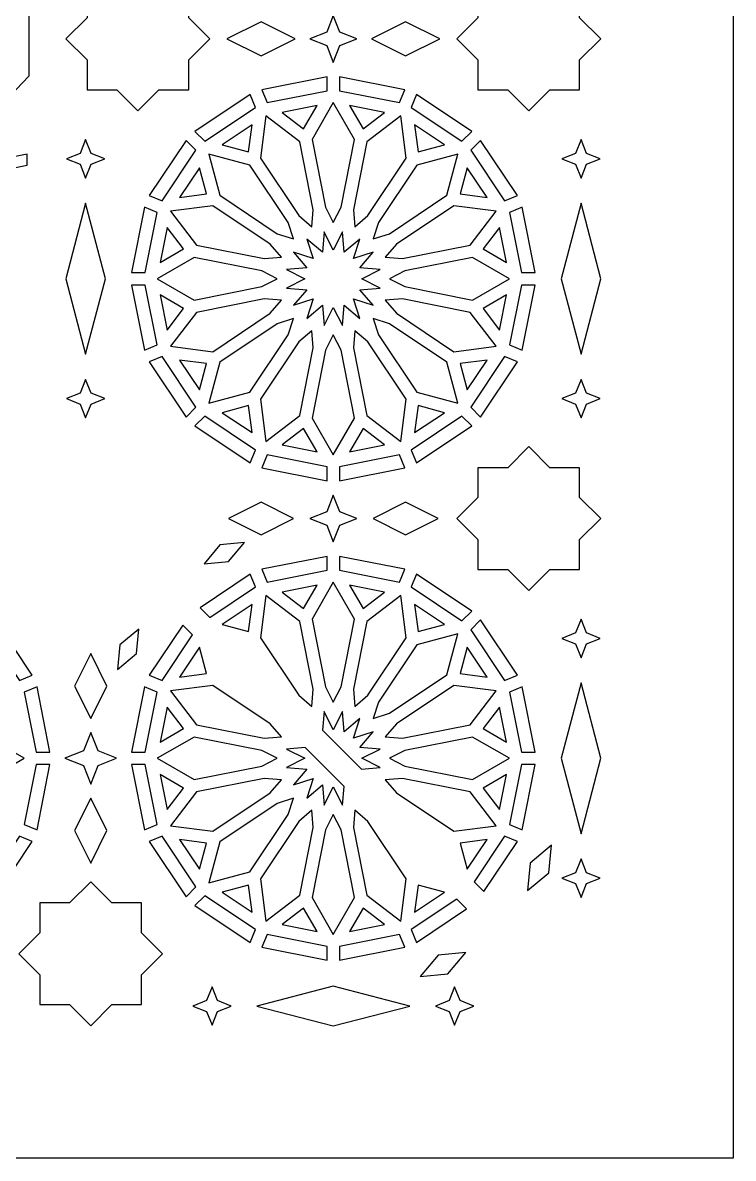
# Model space of a CAD drawing. Header units: millimetres. Extents: x 5 to 6335, y 27 to 2435.
# Drawn here: x 6157.4 to 6335.2, y 1034.8 to 1319 of the extents above; entities that cross this region are included whole.
import ezdxf

# ---------------------------------------------------------------- set-up
doc = ezdxf.new("R2010")
doc.units = ezdxf.units.MM
doc.layers.add('CUT', color=1, linetype='CONTINUOUS')

msp = doc.modelspace()

# ---------------------------------------------------------------- linework, layer by layer
at = {"layer": 'CUT'}
for points in [[(6335.16, 2434.99), (6335.16, 1034.84), (5285.01, 1034.84), (5285.01, 2434.99)], [(6186.175, 1332.899), (6180.908, 1327.632), (6173.458, 1327.632), (6173.458, 1320.182), (6168.191, 1314.915), (6173.458, 1309.648), (6173.458, 1302.198), (6180.908, 1302.198), (6186.175, 1296.931), (6191.442, 1302.198), (6198.892, 1302.198), (6198.892, 1309.648), (6204.159, 1314.915), (6198.892, 1320.182), (6198.892, 1327.632), (6191.442, 1327.632)], [(6283.995, 1332.899), (6278.728, 1327.632), (6271.278, 1327.632), (6271.278, 1320.182), (6266.011, 1314.915), (6271.278, 1309.648), (6271.278, 1302.198), (6278.728, 1302.198), (6283.995, 1296.931), (6289.262, 1302.198), (6296.712, 1302.198), (6296.712, 1309.648), (6301.979, 1314.915), (6296.712, 1320.182), (6296.712, 1327.632), (6289.262, 1327.632)], [(6159.01, 1324.136), (6154.134, 1329.282), (6154.367, 1320.633), (6145.718, 1320.866), (6151.999, 1314.915), (6145.718, 1308.964), (6154.367, 1309.197), (6154.134, 1300.548), (6159.01, 1305.694)], [(6216.995, 1310.644), (6225.537, 1314.915), (6216.995, 1319.186), (6208.453, 1314.915)], [(6235.085, 1320.791), (6233.423, 1316.577), (6229.209, 1314.915), (6233.423, 1313.253), (6235.085, 1309.039), (6236.747, 1313.253), (6240.961, 1314.915), (6236.747, 1316.577)], [(6253.175, 1310.644), (6261.717, 1314.915), (6253.175, 1319.186), (6244.633, 1314.915)], [(6233.51, 1305.446), (6217.203, 1302.201), (6218.536, 1298.986), (6233.51, 1301.964)], [(6252.967, 1302.201), (6236.66, 1305.446), (6236.66, 1301.964), (6251.634, 1298.986)], [(6214.293, 1300.996), (6200.469, 1291.759), (6202.931, 1289.298), (6215.625, 1297.78)], [(6235.085, 1268.991), (6237.036, 1272.801), (6240.412, 1289.766), (6235.085, 1298.992), (6229.758, 1289.766), (6233.134, 1272.801)], [(6269.701, 1291.759), (6255.877, 1300.996), (6254.545, 1297.78), (6267.239, 1289.298)], [(6229.698, 1267.92), (6230.043, 1272.187), (6226.669, 1289.152), (6218.217, 1295.636), (6216.827, 1285.075), (6226.437, 1270.692)], [(6222.251, 1296.513), (6227.632, 1292.384), (6231.023, 1298.258)], [(6239.147, 1298.258), (6242.538, 1292.384), (6247.919, 1296.513)], [(6240.472, 1267.92), (6243.733, 1270.692), (6253.343, 1285.075), (6251.953, 1295.636), (6243.501, 1289.152), (6240.127, 1272.187)], [(6207.309, 1288.435), (6213.861, 1286.679), (6214.746, 1293.405)], [(6255.424, 1293.405), (6256.309, 1286.679), (6262.861, 1288.435)], [(6173.11, 1289.736), (6171.747, 1286.278), (6168.289, 1284.915), (6171.747, 1283.552), (6173.11, 1280.094), (6174.473, 1283.552), (6177.931, 1284.915), (6174.473, 1286.278)], [(6198.241, 1289.531), (6189.004, 1275.707), (6192.22, 1274.375), (6200.702, 1287.069)], [(6281.166, 1275.707), (6271.929, 1289.531), (6269.468, 1287.069), (6277.95, 1274.375)], [(6297.06, 1289.736), (6295.697, 1286.278), (6292.239, 1284.915), (6295.697, 1283.552), (6297.06, 1280.094), (6298.423, 1283.552), (6301.881, 1284.915), (6298.423, 1286.278)], [(6146.855, 1280.973), (6158.51, 1283.291), (6158.51, 1286.106), (6145.777, 1283.572)], [(6225.132, 1264.868), (6223.818, 1268.943), (6214.208, 1283.325), (6203.918, 1286.082), (6206.675, 1275.792), (6221.057, 1266.182)], [(6245.038, 1264.868), (6249.113, 1266.182), (6263.495, 1275.792), (6266.252, 1286.082), (6255.962, 1283.325), (6246.352, 1268.943)], [(6196.595, 1275.254), (6203.321, 1276.139), (6201.565, 1282.691)], [(6268.605, 1282.691), (6266.849, 1276.139), (6273.575, 1275.254)], [(6168.163, 1254.915), (6173.11, 1236.011), (6178.057, 1254.915), (6173.11, 1273.819)], [(6219.308, 1263.563), (6204.925, 1273.173), (6194.364, 1271.783), (6200.848, 1263.331), (6217.813, 1259.957), (6222.08, 1260.302)], [(6248.09, 1260.302), (6252.357, 1259.957), (6269.322, 1263.331), (6275.806, 1271.783), (6265.245, 1273.173), (6250.862, 1263.563)], [(6292.113, 1254.915), (6297.06, 1236.011), (6302.007, 1254.915), (6297.06, 1273.819)], [(6187.799, 1272.797), (6184.554, 1256.49), (6188.036, 1256.49), (6191.014, 1271.464)], [(6279.156, 1271.464), (6282.134, 1256.49), (6285.616, 1256.49), (6282.371, 1272.797)], [(6191.742, 1258.977), (6197.616, 1262.368), (6193.487, 1267.749)], [(6276.683, 1267.749), (6272.554, 1262.368), (6278.428, 1258.977)], [(6232.754, 1266.632), (6232.342, 1261.537), (6228.447, 1264.848), (6230.016, 1259.984), (6225.152, 1261.553), (6228.463, 1257.658), (6223.368, 1257.246), (6227.918, 1254.915), (6223.368, 1252.584), (6228.463, 1252.172), (6225.152, 1248.277), (6230.016, 1249.846), (6228.447, 1244.982), (6232.342, 1248.293), (6232.754, 1243.198), (6235.085, 1247.748), (6237.416, 1243.198), (6237.828, 1248.293), (6241.723, 1244.982), (6240.154, 1249.846), (6245.018, 1248.277), (6241.707, 1252.172), (6246.802, 1252.584), (6242.252, 1254.915), (6246.802, 1257.246), (6241.707, 1257.658), (6245.018, 1261.553), (6240.154, 1259.984), (6241.723, 1264.848), (6237.828, 1261.537), (6237.416, 1266.632), (6235.085, 1262.082)], [(6221.009, 1254.915), (6217.199, 1256.866), (6200.234, 1260.242), (6191.008, 1254.915), (6200.234, 1249.588), (6217.199, 1252.964)], [(6249.161, 1254.915), (6252.971, 1252.964), (6269.936, 1249.588), (6279.162, 1254.915), (6269.936, 1260.242), (6252.971, 1256.866)], [(6184.554, 1253.34), (6187.799, 1237.033), (6191.014, 1238.366), (6188.036, 1253.34)], [(6282.134, 1253.34), (6279.156, 1238.366), (6282.371, 1237.033), (6285.616, 1253.34)], [(6197.616, 1247.462), (6191.742, 1250.853), (6193.487, 1242.081)], [(6278.428, 1250.853), (6272.554, 1247.462), (6276.683, 1242.081)], [(6222.08, 1249.528), (6217.813, 1249.873), (6200.848, 1246.499), (6194.364, 1238.047), (6204.925, 1236.657), (6219.308, 1246.267)], [(6248.09, 1249.528), (6250.862, 1246.267), (6265.245, 1236.657), (6275.806, 1238.047), (6269.322, 1246.499), (6252.357, 1249.873)], [(6225.132, 1244.962), (6221.057, 1243.648), (6206.675, 1234.038), (6203.918, 1223.748), (6214.208, 1226.505), (6223.818, 1240.887)], [(6245.038, 1244.962), (6246.352, 1240.887), (6255.962, 1226.505), (6266.252, 1223.748), (6263.495, 1234.038), (6249.113, 1243.648)], [(6229.698, 1241.91), (6226.437, 1239.138), (6216.827, 1224.755), (6218.217, 1214.194), (6226.669, 1220.678), (6230.043, 1237.643)], [(6240.472, 1241.91), (6240.127, 1237.643), (6243.501, 1220.678), (6251.953, 1214.194), (6253.343, 1224.755), (6243.733, 1239.138)], [(6235.085, 1240.839), (6233.134, 1237.029), (6229.758, 1220.064), (6235.085, 1210.838), (6240.412, 1220.064), (6237.036, 1237.029)], [(6189.004, 1234.123), (6198.241, 1220.299), (6200.702, 1222.761), (6192.22, 1235.455)], [(6203.321, 1233.691), (6196.595, 1234.576), (6201.565, 1227.139)], [(6273.575, 1234.576), (6266.849, 1233.691), (6268.605, 1227.139)], [(6277.95, 1235.455), (6269.468, 1222.761), (6271.929, 1220.299), (6281.166, 1234.123)], [(6173.11, 1229.736), (6171.747, 1226.278), (6168.289, 1224.915), (6171.747, 1223.552), (6173.11, 1220.094), (6174.473, 1223.552), (6177.931, 1224.915), (6174.473, 1226.278)], [(6297.06, 1229.736), (6295.697, 1226.278), (6292.239, 1224.915), (6295.697, 1223.552), (6297.06, 1220.094), (6298.423, 1223.552), (6301.881, 1224.915), (6298.423, 1226.278)], [(6213.861, 1223.151), (6207.309, 1221.395), (6214.746, 1216.425)], [(6262.861, 1221.395), (6256.309, 1223.151), (6255.424, 1216.425)], [(6200.469, 1218.071), (6214.293, 1208.834), (6215.625, 1212.05), (6202.931, 1220.532)], [(6267.239, 1220.532), (6254.545, 1212.05), (6255.877, 1208.834), (6269.701, 1218.071)], [(6227.632, 1217.446), (6222.251, 1213.317), (6231.023, 1211.572)], [(6242.538, 1217.446), (6239.147, 1211.572), (6247.919, 1213.317)], [(6233.51, 1207.866), (6218.536, 1210.844), (6217.203, 1207.629), (6233.51, 1204.384)], [(6251.634, 1210.844), (6236.66, 1207.866), (6236.66, 1204.384), (6252.967, 1207.629)], [(6283.995, 1212.899), (6278.728, 1207.632), (6271.278, 1207.632), (6271.278, 1200.182), (6266.011, 1194.915), (6271.278, 1189.648), (6271.278, 1182.198), (6278.728, 1182.198), (6283.995, 1176.931), (6289.262, 1182.198), (6296.712, 1182.198), (6296.712, 1189.648), (6301.979, 1194.915), (6296.712, 1200.182), (6296.712, 1207.632), (6289.262, 1207.632)], [(6235.085, 1200.791), (6233.423, 1196.577), (6229.209, 1194.915), (6233.423, 1193.253), (6235.085, 1189.039), (6236.747, 1193.253), (6240.961, 1194.915), (6236.747, 1196.577)], [(6216.995, 1190.862), (6225.101, 1194.915), (6216.995, 1198.968), (6208.889, 1194.915)], [(6253.175, 1190.862), (6261.281, 1194.915), (6253.175, 1198.968), (6245.068, 1194.915)], [(6208.888, 1184.185), (6212.825, 1188.918), (6206.699, 1188.3), (6202.763, 1183.568)], [(6233.51, 1185.446), (6217.203, 1182.201), (6218.536, 1178.986), (6233.51, 1181.964)], [(6252.967, 1182.201), (6236.66, 1185.446), (6236.66, 1181.964), (6251.634, 1178.986)], [(6204.202, 1170.147), (6215.625, 1177.78), (6214.293, 1180.996), (6201.74, 1172.608)], [(6269.701, 1171.759), (6255.877, 1180.996), (6254.545, 1177.78), (6267.239, 1169.298)], [(6222.251, 1176.513), (6227.632, 1172.384), (6231.023, 1178.258)], [(6235.085, 1148.991), (6237.036, 1152.801), (6240.412, 1169.766), (6235.085, 1178.992), (6229.758, 1169.766), (6233.134, 1152.801)], [(6239.147, 1178.258), (6242.538, 1172.384), (6247.919, 1176.513)], [(6229.698, 1147.92), (6230.043, 1152.187), (6226.669, 1169.152), (6218.217, 1175.636), (6216.827, 1165.075), (6226.437, 1150.692)], [(6240.472, 1147.92), (6243.733, 1150.692), (6253.343, 1165.075), (6251.953, 1175.636), (6243.501, 1169.152), (6240.127, 1152.187)], [(6207.309, 1168.435), (6213.861, 1166.679), (6214.746, 1173.405)], [(6255.424, 1173.405), (6256.309, 1166.679), (6262.861, 1168.435)], [(6148.039, 1167.069), (6156.521, 1154.375), (6159.738, 1155.707), (6150.5, 1169.531)], [(6197.392, 1168.26), (6189.004, 1155.707), (6192.22, 1154.375), (6199.853, 1165.798)], [(6281.166, 1155.707), (6271.929, 1169.531), (6269.468, 1167.069), (6277.95, 1154.375)], [(6297.06, 1169.736), (6295.697, 1166.278), (6292.239, 1164.915), (6295.697, 1163.552), (6297.06, 1160.094), (6298.423, 1163.552), (6301.881, 1164.915), (6298.423, 1166.278)], [(6186.432, 1167.237), (6181.7, 1163.301), (6181.082, 1157.175), (6185.815, 1161.112)], [(6245.038, 1144.868), (6249.113, 1146.182), (6263.495, 1155.792), (6266.252, 1166.082), (6255.962, 1163.325), (6246.352, 1148.943)], [(6196.595, 1155.254), (6203.321, 1156.139), (6201.565, 1162.691)], [(6268.605, 1162.691), (6266.849, 1156.139), (6273.575, 1155.254)], [(6174.371, 1161.111), (6170.317, 1153.005), (6174.371, 1144.898), (6178.424, 1153.005)], [(6292.113, 1134.915), (6297.06, 1116.011), (6302.007, 1134.915), (6297.06, 1153.819)], [(6164.187, 1136.49), (6160.943, 1152.797), (6157.727, 1151.464), (6160.706, 1136.49)], [(6188.036, 1136.49), (6191.014, 1151.464), (6187.799, 1152.797), (6184.554, 1136.49)], [(6219.308, 1143.563), (6204.925, 1153.173), (6194.364, 1151.783), (6200.848, 1143.331), (6217.813, 1139.957), (6222.08, 1140.302)], [(6248.09, 1140.302), (6252.357, 1139.957), (6269.322, 1143.331), (6275.806, 1151.783), (6265.245, 1153.173), (6250.862, 1143.563)], [(6279.156, 1151.464), (6282.134, 1136.49), (6285.616, 1136.49), (6282.371, 1152.797)], [(6191.742, 1138.977), (6197.616, 1142.368), (6193.487, 1147.749)], [(6242.142, 1132.208), (6246.802, 1132.584), (6242.252, 1134.915), (6246.802, 1137.246), (6241.707, 1137.658), (6245.018, 1141.553), (6240.154, 1139.984), (6241.723, 1144.848), (6237.828, 1141.537), (6237.416, 1146.632), (6235.085, 1142.082), (6232.754, 1146.632), (6232.378, 1141.972)], [(6276.683, 1147.749), (6272.554, 1142.368), (6278.428, 1138.977)], [(6131.543, 1132.964), (6148.508, 1129.588), (6157.733, 1134.915), (6148.508, 1140.242), (6131.543, 1136.866), (6127.733, 1134.915)], [(6172.534, 1133.078), (6174.371, 1128.419), (6176.208, 1133.078), (6180.867, 1134.915), (6176.208, 1136.752), (6174.371, 1141.411), (6172.534, 1136.752), (6167.875, 1134.915)], [(6217.199, 1136.866), (6200.234, 1140.242), (6191.008, 1134.915), (6200.234, 1129.588), (6217.199, 1132.964), (6221.009, 1134.915)], [(6249.161, 1134.915), (6252.971, 1132.964), (6269.936, 1129.588), (6279.162, 1134.915), (6269.936, 1140.242), (6252.971, 1136.866)], [(6228.028, 1137.622), (6223.368, 1137.246), (6227.918, 1134.915), (6223.368, 1132.584), (6228.463, 1132.172), (6225.152, 1128.277), (6230.016, 1129.846), (6228.447, 1124.982), (6232.342, 1128.293), (6232.754, 1123.198), (6235.085, 1127.748), (6237.416, 1123.198), (6237.792, 1127.858)], [(6160.943, 1117.033), (6164.187, 1133.34), (6160.706, 1133.34), (6157.727, 1118.366)], [(6191.014, 1118.366), (6188.036, 1133.34), (6184.554, 1133.34), (6187.799, 1117.033)], [(6193.487, 1122.081), (6197.616, 1127.462), (6191.742, 1130.853)], [(6278.428, 1130.853), (6272.554, 1127.462), (6276.683, 1122.081)], [(6282.134, 1133.34), (6279.156, 1118.366), (6282.371, 1117.033), (6285.616, 1133.34)], [(6217.813, 1129.873), (6200.848, 1126.499), (6194.364, 1118.047), (6204.925, 1116.657), (6219.308, 1126.267), (6222.08, 1129.528)], [(6248.09, 1129.528), (6250.862, 1126.267), (6265.245, 1116.657), (6275.806, 1118.047), (6269.322, 1126.499), (6252.357, 1129.873)], [(6174.371, 1124.931), (6170.317, 1116.825), (6174.371, 1108.718), (6178.424, 1116.825)], [(6221.057, 1123.648), (6206.675, 1114.038), (6203.918, 1103.748), (6214.208, 1106.505), (6223.818, 1120.887), (6225.132, 1124.962)], [(6226.437, 1119.138), (6216.827, 1104.755), (6218.217, 1094.194), (6226.669, 1100.678), (6230.043, 1117.643), (6229.698, 1121.91)], [(6233.134, 1117.029), (6229.758, 1100.064), (6235.085, 1090.838), (6240.412, 1100.064), (6237.036, 1117.029), (6235.085, 1120.839)], [(6240.127, 1117.643), (6243.501, 1100.678), (6251.953, 1094.194), (6253.343, 1104.755), (6243.733, 1119.138), (6240.472, 1121.91)], [(6150.5, 1100.299), (6159.738, 1114.123), (6156.521, 1115.455), (6148.039, 1102.761)], [(6200.702, 1102.761), (6192.22, 1115.455), (6189.004, 1114.123), (6198.241, 1100.299)], [(6201.565, 1107.139), (6203.321, 1113.691), (6196.595, 1114.576)], [(6273.575, 1114.576), (6266.849, 1113.691), (6268.605, 1107.139)], [(6272.778, 1101.57), (6281.166, 1114.123), (6277.95, 1115.455), (6270.317, 1104.032)], [(6284.355, 1108.718), (6283.658, 1101.801), (6289.003, 1106.246), (6289.7, 1113.164)], [(6297.06, 1109.736), (6295.697, 1106.278), (6292.239, 1104.915), (6295.697, 1103.552), (6297.06, 1100.094), (6298.423, 1103.552), (6301.881, 1104.915), (6298.423, 1106.278)], [(6161.654, 1080.738), (6161.654, 1073.288), (6169.103, 1073.288), (6174.371, 1068.021), (6179.638, 1073.288), (6187.087, 1073.288), (6187.087, 1080.738), (6192.355, 1086.005), (6187.087, 1091.272), (6187.087, 1098.722), (6179.638, 1098.722), (6174.371, 1103.989), (6169.103, 1098.722), (6161.654, 1098.722), (6161.654, 1091.272), (6156.387, 1086.005)], [(6214.746, 1096.425), (6213.861, 1103.151), (6207.309, 1101.395)], [(6262.861, 1101.395), (6256.309, 1103.151), (6255.424, 1096.425)], [(6215.625, 1092.05), (6202.931, 1100.532), (6200.469, 1098.071), (6214.293, 1088.834)], [(6265.968, 1099.683), (6254.545, 1092.05), (6255.877, 1088.834), (6268.43, 1097.222)], [(6231.023, 1091.572), (6227.632, 1097.446), (6222.251, 1093.317)], [(6247.919, 1093.317), (6242.538, 1097.446), (6239.147, 1091.572)], [(6217.203, 1087.629), (6233.51, 1084.384), (6233.51, 1087.866), (6218.536, 1090.844)], [(6236.66, 1084.384), (6252.967, 1087.629), (6251.634, 1090.844), (6236.66, 1087.866)], [(6256.836, 1080.3), (6263.754, 1080.997), (6268.199, 1086.342), (6261.282, 1085.645)], [(6203.365, 1071.577), (6204.728, 1068.119), (6206.091, 1071.577), (6209.549, 1072.94), (6206.091, 1074.303), (6204.728, 1077.761), (6203.365, 1074.303), (6199.907, 1072.94)], [(6215.956, 1072.94), (6235.085, 1067.992), (6254.214, 1072.94), (6235.085, 1077.888)], [(6264.079, 1071.577), (6265.442, 1068.119), (6266.805, 1071.577), (6270.263, 1072.94), (6266.805, 1074.303), (6265.442, 1077.761), (6264.079, 1074.303), (6260.621, 1072.94)]]:
    msp.add_lwpolyline(points, close=True, dxfattribs=at)

doc.saveas('drawing.dxf')
